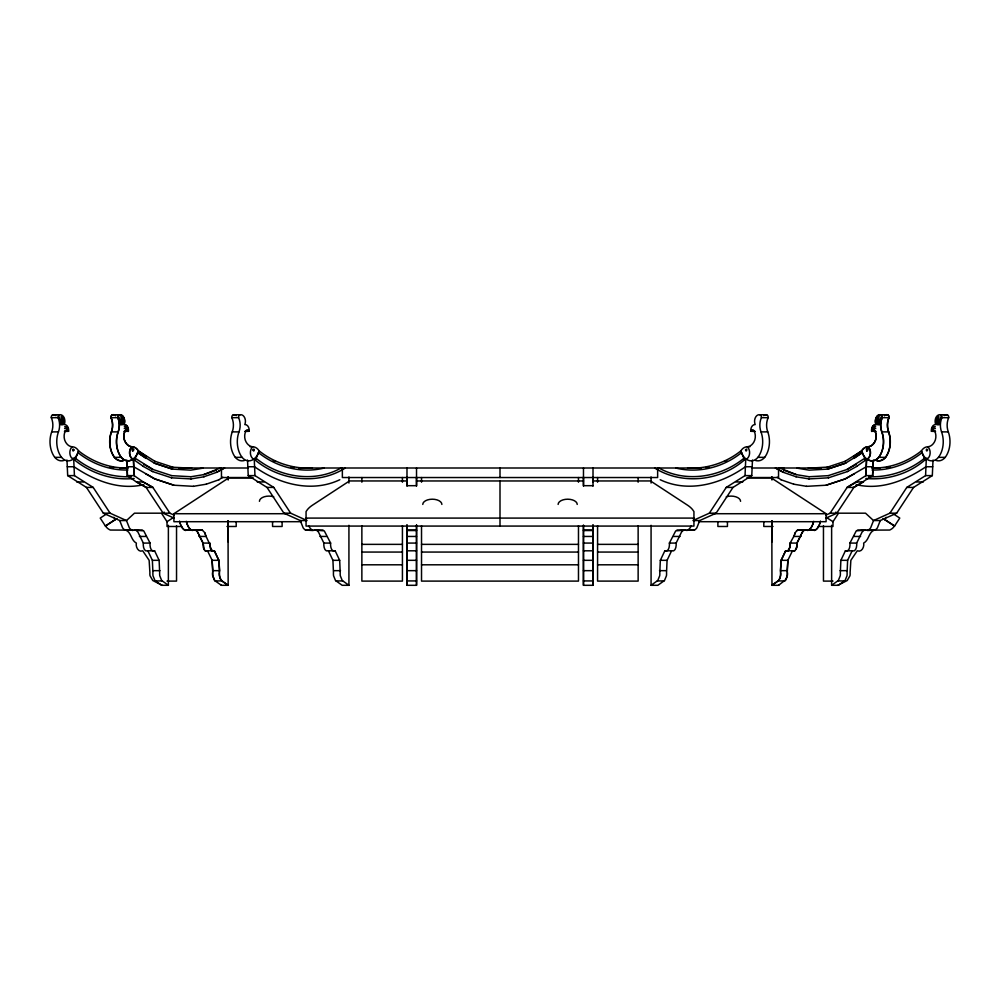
<?xml version="1.0" encoding="UTF-8"?>
<svg xmlns="http://www.w3.org/2000/svg" width="1000" height="1000" viewBox="0 0 1000 1000"><rect width="100%" height="100%" fill="white"/><g stroke="black" fill="none" stroke-linecap="round" stroke-linejoin="round"><path stroke-width="1.5" d="M168.375 585.3L161.688 580.513L159.762 575.775A10.637 7.525 -90 0 1 159.662 572.663L159.125 560.325L154.6 550.8C150.588 552.362 149.688 545.837 150.075 543.075L143.713 530.85L134.275 530.1A4.688 3.312 -90 0 1 135.912 530.175L137.887 532L143.325 543.075C142.938 545.837 143.837 552.362 147.85 550.8L152.375 560.325L152.912 572.663A10.637 7.525 -90 0 0 153.012 575.775L154.938 580.513L161.625 585.3L168.375 585.3L168.375 525.3M252.975 477.85L228.762 477.863L173.912 513.725L173.912 521.7L301.238 521.7M221.462 468L221.462 477.537L252.587 477.537M221.287 585.3L228.162 585.3L228.038 520.75M236.2 521.888L236.2 526.475L226.975 526.475M348.925 585.3L342.25 580.513L340.312 575.775A10.637 7.525 90 0 1 340.213 572.663L339.675 560.325L335.163 550.8C331.15 552.362 330.238 545.837 330.625 543.075L324.263 530.85L314.837 530.1A4.688 3.312 90 0 1 316.475 530.175L318.438 532L323.875 543.075C323.488 545.837 324.4 552.362 328.413 550.8L332.925 560.325L333.462 572.663A10.637 7.525 90 0 0 333.562 575.775L335.5 580.513L342.175 585.3L348.925 585.3L348.925 525.3M348.938 483.05L348.938 476.975M406.987 585.3L406.987 525.013L406.987 585.3L416.525 585.312L416.538 525.013L416.525 585.312M406.987 486.125L406.987 468M416.525 486.125L416.525 468M500 480.962L500 526.062M583.462 585.3L583.462 525.013L583.475 585.312L593.013 585.3L593.013 525.013L593.013 585.3M583.475 477.238L583.475 485.688L593.013 485.688M593.013 486.125L593.013 468M651.075 525.3L651.075 585.3L657.825 585.3L664.5 580.513L666.438 575.775A10.637 7.525 -90 0 0 666.538 572.663L667.075 560.325L671.587 550.8C675.6 552.362 676.513 545.837 676.125 543.075L681.562 532L683.525 530.175A4.688 3.312 -90 0 1 685.163 530.1L675.738 530.85L669.375 543.075C669.762 545.837 668.85 552.362 664.837 550.8L660.325 560.325L659.788 572.663A10.637 7.525 -90 0 1 659.688 575.775L657.75 580.513L651.075 585.3M657.638 468L657.638 477.537L342.362 477.537L342.362 468M778.162 580.925L771.963 585.3L771.825 520.75M771.95 541.95L771.963 520.75M823.462 525.712L823.462 581.1L833.012 581.1M831.625 525.3L831.625 585.3L838.375 585.3L845.062 580.513L846.988 575.775A10.637 7.525 90 0 0 847.087 572.663L847.625 560.325L852.15 550.8C856.162 552.362 857.062 545.837 856.675 543.075L862.113 532L864.087 530.175A4.688 3.312 90 0 1 865.725 530.1L856.287 530.85L849.925 543.075C850.312 545.837 849.412 552.362 845.4 550.8L840.875 560.325L840.337 572.663A10.637 7.525 90 0 1 840.238 575.775L838.312 580.513L831.625 585.3M835.75 512.137L838.188 513.725L832.975 521.7L832.975 526.475L819.137 526.475M797.025 545.462L796.888 543.075L801.363 534.462L797.013 543.075L796.65 547.725M752.463 460.062L751.775 475.613L733 487.413L716.087 513.188L699.712 520.55L692.962 520.55L709.338 513.188L726.25 487.413L745.025 475.613L745.763 458.725C721.737 480.863 682.65 485.712 654.675 468M866.525 458.725L865.775 475.613L872.663 475.613L873.35 460.062L872.525 475.613M857.337 530.175A4.688 3.312 90 0 1 858.975 530.1L868.312 530.05A11.662 8.238 90 0 0 870.625 527.9L873.525 520.55L889.9 513.188L906.8 487.413L925.575 475.613L926.312 458.725C910.337 473.488 887.4 480.538 865.837 478.45M826.012 515.025L830.238 513.188L865.537 513.188L873.525 520.55L880.275 520.55L896.65 513.188L913.55 487.413L932.325 475.613L933.012 460.062M198.625 534.462L202.987 543.075L203.35 547.725L204.737 550.275M209.737 543.075L210.438 548.725L212.613 551.112M209.8 544.263L205.625 535.425M787.312 571.65L787.837 560.325L792.475 550.8L785.6 550.8L781.087 560.325L780.562 571.65M212.812 571.65L212.575 572.663A10.637 7.525 -90 0 0 212.675 575.775L214.6 580.513L221.412 585.3M219.562 571.65L219.325 572.663A10.637 7.525 -90 0 0 219.425 575.775L219.975 577.688M790.163 545.462L789 549.575L787.387 551.112M796.912 545.462L796.312 548.725L794.712 550.788M780.263 576.763L780.438 575.775A10.637 7.525 -90 0 0 780.537 572.663M787.188 571.65L787.425 572.663A10.637 7.525 90 0 1 787.325 575.775L786.112 579.312M787.325 575.775L785.4 580.513M866.438 449.712C866.6 453.288 869.45 448.15 866.45 449.35M212.688 571.65L212.162 560.325L207.512 550.8L214.4 550.8L218.912 560.325L219.438 571.65M794.375 535.425L790.138 543.075L789.9 547.725L787.962 550.788M699.712 520.55L696.825 527.9A11.662 8.238 -90 0 1 694.5 530.05L678.413 530.1A4.688 3.312 -90 0 0 676.775 530.175M880.275 520.55L877.375 527.9A11.662 8.238 90 0 1 875.062 530.05L867.387 530.538M813.275 522.587L813.688 521.337M820.025 522.587L820.312 521.337M820.438 521.337L819.663 523.775M780.025 577.688L780.575 575.775A10.637 7.525 90 0 0 780.675 572.663L780.438 571.65M866.725 449.175L866.787 451.037L867.688 449.562M876.213 460.4A14.8 10.462 -90 0 0 885.575 457.35A21.488 15.2 -90 0 0 888.65 431.887A14.038 9.925 -90 0 1 889.038 417.675A2.487 1.762 -90 0 0 887.487 414.75L880.6 414.75A6.612 4.675 90 0 0 876.125 417.625A6.612 4.675 90 0 0 875.938 424.575A5.838 4.125 90 0 0 871.55 431.087L871.637 431.3A2.612 1.85 90 0 1 874.737 430.7A9.05 6.4 90 0 1 874.587 442.113A12.837 9.075 90 0 1 867.925 446.788A12.038 8.512 90 0 0 861.612 450.887A15.388 10.888 90 0 0 866.862 459.025L867.163 459.15A14.8 10.462 -90 0 0 878.825 457.35A21.488 15.2 -90 0 0 881.9 431.887A14.038 9.925 -90 0 1 882.288 417.675A2.487 1.762 -90 0 0 880.725 414.75A6.612 4.675 -90 0 0 876.25 417.625A6.612 4.675 -90 0 0 876.075 424.575A5.838 4.125 -90 0 0 871.688 431.087L875.775 431.463M871.725 431.463L871.775 431.3A2.612 1.85 -90 0 1 874.875 430.7A9.05 6.4 -90 0 1 874.725 442.113A12.837 9.075 -90 0 1 868.05 446.788A12.038 8.512 -90 0 0 861.737 450.9L845.212 461.213M813.4 522.587L812.5 524.913M132.312 449.562C132.05 453.15 135.463 448.663 132.363 449.237M796.513 547.725L795.75 549.575M794.488 534.462L795.3 532.737M794.938 533.562L794.05 536.45L800.925 536.45M801.237 534.462L802.038 532.737M134.162 478.45C112.975 480.712 91.45 473.462 74.85 460.25L78.6 450.887A12.038 8.512 90 0 0 72.287 446.788A12.837 9.075 90 0 1 65.612 442.113A9.05 6.4 90 0 1 65.462 430.7A2.612 1.85 90 0 1 68.562 431.3L64.562 431.463M135.325 458.312L134.512 460.25L143.412 466.413M345.325 468C317.688 485.562 280.212 480.65 255.4 460.25L259.15 450.887A12.038 8.512 -90 0 0 252.838 446.788A12.837 9.075 -90 0 1 246.163 442.113A9.05 6.4 -90 0 1 246.025 430.7A2.612 1.85 -90 0 1 249.112 431.3L245.113 431.463M780.163 577.688L778.512 580.513M813.05 523.775L812.013 525.988M819.8 523.775L817.712 527.9A11.662 8.238 90 0 1 815.4 530.05L808.512 530.05A11.662 8.238 -90 0 0 810.837 527.9L812.138 525.988M128.275 431.463L128.312 431.087A5.838 4.125 90 0 0 123.925 424.575A6.612 4.675 90 0 0 123.75 417.625A6.612 4.675 90 0 0 119.275 414.75A2.487 1.762 90 0 0 117.713 417.675A14.038 9.925 90 0 1 118.1 431.887A21.488 15.2 90 0 0 121.175 457.35A14.8 10.462 90 0 0 132.838 459.15L133.138 459.025M124.225 431.463L128.45 431.087A5.838 4.125 -90 0 0 124.062 424.575A6.612 4.675 -90 0 0 123.875 417.625A6.612 4.675 -90 0 0 119.4 414.75L112.513 414.75A2.487 1.762 90 0 0 110.962 417.675A14.038 9.925 90 0 1 111.35 431.887A21.488 15.2 90 0 0 114.425 457.35A14.8 10.462 90 0 0 123.787 460.4M152.963 469.438L135.2 458.312L138.387 450.887A12.038 8.512 -90 0 0 132.075 446.788A12.837 9.075 -90 0 1 125.412 442.113A9.05 6.4 -90 0 1 125.262 430.7A2.612 1.85 -90 0 1 128.363 431.3L124.175 431.3M801.55 533.562L803.875 530.45M819.375 524.913L817.588 527.9A11.662 8.238 -90 0 1 815.263 530.05L799.175 530.1A4.688 3.312 -90 0 0 797.537 530.175L806.062 530.1A4.688 3.312 90 0 0 804.425 530.175L803.25 530.85M779.862 578.55L778.65 580.513L771.838 585.3L778.713 585.3M785.738 550.8L781.213 560.325L780.387 570.662L787.138 570.662L787.95 560.325L781.087 560.325M691.25 525.988L690.075 527.9A11.662 8.238 -90 0 1 687.75 530.05L686.825 530.538M795.163 532.737L797.138 530.45M786.237 579.312L778.587 585.3M306.062 519.55L306.712 518.55M884.587 519.55L886.075 517.275M830.1 513.188L847.138 487.413L856.912 481.938M836.85 513.188L853.888 487.413L872.663 475.613M811.587 526.987L810.962 527.9A11.662 8.238 90 0 1 808.65 530.05L807.588 530.538M802.325 532L802.763 531.375M132.5 449.237L132.6 451.037L133.562 449.712M865.35 460.25L866.65 458.725L865.913 475.613L847 487.413L853.888 487.413M796.5 530.85L797.675 530.175A4.688 3.312 90 0 1 799.312 530.1M64.513 431.3L68.65 431.087A5.838 4.125 90 0 0 64.262 424.575A6.612 4.675 90 0 0 64.088 417.625A6.612 4.675 90 0 0 59.612 414.75L52.85 414.75A2.487 1.762 90 0 0 51.3 417.675A14.038 9.925 90 0 1 51.688 431.887A21.488 15.2 90 0 0 54.763 457.35L61.513 457.35A14.8 10.462 90 0 0 73.175 459.15L73.338 459.025A15.388 10.875 -90 0 0 78.6 450.887C92.55 461.912 110.087 468.525 127.963 467.975M245.062 431.3L249.2 431.087A5.838 4.125 -90 0 0 244.812 424.575A6.612 4.675 -90 0 0 244.638 417.625A6.612 4.675 -90 0 0 240.162 414.75L233.412 414.75A2.487 1.762 -90 0 0 231.85 417.675A14.038 9.925 -90 0 1 232.237 431.887A21.488 15.2 -90 0 0 235.312 457.35L242.062 457.35A14.8 10.462 -90 0 0 253.725 459.15L253.888 459.025A15.388 10.888 -90 0 0 259.15 450.887C273.888 462.725 292.675 468.85 311.55 468.15L312.438 468M754.887 431.463L750.888 431.3A2.612 1.85 90 0 1 753.975 430.7A9.05 6.4 90 0 1 753.838 442.113A12.837 9.075 90 0 1 747.163 446.788A12.038 8.512 90 0 0 740.85 450.887L741.55 452.625C723.487 467.125 698.988 473.65 676.312 468.15L675.9 468M741.55 452.625L743.913 458.312C720.537 477.4 685.738 483.125 658.913 468M854.075 458.413L862.3 452.625L861.612 450.887L853.487 456.575M856.587 466.413L865.487 460.25L864.675 458.312M935.438 431.463L931.438 431.3A2.612 1.85 -90 0 1 934.538 430.7A9.05 6.4 -90 0 1 934.388 442.113A12.837 9.075 -90 0 1 927.712 446.788A12.038 8.512 -90 0 0 921.4 450.9L922.1 452.625C907.962 463.837 890.163 470.538 872.025 469.988M106.675 513.862L100.225 518.088L105.45 526.062L116.95 518.55M164.25 512.137L161.812 513.725L167.025 521.7L167.025 526.475L180.863 526.475M167.025 521.7L173.562 517.438M116.45 518.787L105.388 525.988L107.062 527.9A11.662 11.662 0 0 0 110.337 530.05L123.55 530.1A4.688 4.688 0 0 1 125.862 530.175C131.463 532.388 130.912 540.275 136.337 543.075C135.475 546.737 138.325 552.712 142.738 550.8L149.137 560.325L149.9 572.663A10.637 10.637 0 0 0 150.037 575.775L152.762 580.513L162.213 585.312M218.938 479.725L222.838 477.25M866.675 449.1L867.375 449.038M866.3 466.75L845.125 478.913L826.087 485.213M687.562 468L688.45 468.15C707.325 468.85 726.112 462.725 740.85 450.887A15.388 10.888 90 0 0 746.112 459.025L746.275 459.15A14.8 10.462 90 0 0 757.938 457.35L764.688 457.35A21.488 15.2 90 0 0 767.763 431.887A14.038 9.925 90 0 1 768.15 417.675A2.487 1.762 90 0 0 766.587 414.75L759.837 414.75A6.612 4.675 90 0 0 755.362 417.625A6.612 4.675 90 0 0 755.188 424.575A5.838 4.125 90 0 0 750.8 431.087L754.938 431.3M847.038 469.438L864.8 458.312L862.3 452.625M856.1 464.425L847.163 469.438L828.25 475.65M847.487 471.512L856.725 466.413M854.35 473.812L845.25 478.913L826.213 485.213L806.55 486.337M853.75 487.413L863.525 481.938L856.775 481.938M220.325 468L203.625 474.625M216.562 472.312L224.438 468M224.562 468L216.7 472.312L203.9 476.763M341.087 468C314.262 483.125 279.462 477.4 256.087 458.312M794.137 551.112L794.837 550.788M207.65 550.8L205.725 551.112M214.4 550.8L213.088 551.213M814.338 530.538L815.263 530.05M837.788 585.312L847.237 580.513L849.963 575.775A10.637 10.637 0 0 0 850.1 572.663L850.863 560.325L857.262 550.8C861.675 552.712 864.525 546.737 863.662 543.075C869.075 540.275 868.538 532.388 874.137 530.175A4.688 4.688 0 0 1 876.45 530.1L889.663 530.05A11.662 11.662 0 0 0 892.938 527.9L894.613 525.988L883.55 518.787M825.938 518.088L836.988 513.188M216.238 470.238L203.762 474.625L190.888 476.75M206.275 484.175L219.062 479.725M324.1 468L323.688 468.15C301.012 473.65 276.512 467.125 258.45 452.625M339.825 479.725C311.588 493.15 278.938 484.162 254.587 466.75L247.838 466.75M809.212 468.15L827.562 467.1L845.35 461.213M827.613 469.1L845.638 463.137L862.438 452.625L861.737 450.887M845.775 463.137L827.75 469.1L809.163 470.163L797.075 468.15M828.45 477.812L847.625 471.512M872.038 467.975C889.912 468.525 907.45 461.925 921.4 450.887A15.388 10.875 90 0 0 926.663 459.012L926.825 459.15A14.8 10.462 -90 0 0 938.487 457.35L945.238 457.35A21.488 15.2 -90 0 0 948.312 431.887A14.038 9.925 -90 0 1 948.7 417.675A2.487 1.762 -90 0 0 947.15 414.75L940.387 414.75A6.612 4.675 -90 0 0 935.913 417.625A6.612 4.675 -90 0 0 935.738 424.575A5.838 4.125 -90 0 0 931.35 431.087L935.487 431.3M786.787 551.213L787.513 551.112M792.938 551.112L794.275 551.112M132.713 449L133.55 449.35M119.688 467.887L125.138 468M183.9 468.15L184.925 468M190.65 468.15L191.675 468M202.925 468.15L190.712 470.163L172.25 469.1L154.225 463.137M143.737 484.65C119.038 490.525 94.288 480.45 74.037 466.75L67.287 466.75M190.95 478.925L204.037 476.763M193.312 486.337L206.4 484.175M305.688 468L300.238 467.887M699.762 467.887L694.312 468M705.825 467.537L708.863 467.362M815.962 468.15L820.65 467.887M826.587 467.537L829.75 467.362M871.95 468L880.312 467.887M886.388 467.537L889.412 467.362M808.975 476.75L828.375 475.65M808.925 478.925L828.587 477.812M868.775 476.75C888.85 477.512 908.812 470.913 924.463 458.312L927.163 458.312M66.988 460.062L67.675 475.613L86.45 487.413L103.35 513.188L119.725 520.55L122.625 527.9A11.662 8.238 -90 0 0 124.938 530.05L141.025 530.1A4.688 3.312 -90 0 1 142.662 530.175M180.625 524.913L182.288 527.9A11.662 8.238 -90 0 0 184.6 530.05L200.825 530.1A4.688 3.312 90 0 1 202.463 530.175L193.938 530.1A4.688 3.312 -90 0 1 195.575 530.175L196.75 530.85M247.537 460.062L248.225 475.613L267 487.413L283.913 513.188L300.287 520.55L303.175 527.9A11.662 8.238 90 0 0 305.5 530.05L321.587 530.1A4.688 3.312 90 0 1 323.225 530.175M690.925 468L701.162 467.987M51.3 417.675L58.05 417.675A2.487 1.762 90 0 1 59.612 414.75M110.962 417.675L117.85 417.675A2.487 1.762 -90 0 1 119.4 414.75M231.85 417.675L238.6 417.675A2.487 1.762 -90 0 1 240.162 414.75M759.837 414.75A2.487 1.762 90 0 1 761.4 417.675L768.15 417.675M880.6 414.75A2.487 1.762 90 0 1 882.15 417.675L889.038 417.675M940.387 414.75A2.487 1.762 -90 0 1 941.95 417.675L948.7 417.675M871.637 431.3L875.825 431.3M51.688 431.887L58.438 431.887A21.488 15.2 90 0 0 61.513 457.35M115.588 415.588A6.612 4.675 -90 0 0 112.65 414.75A2.487 1.762 -90 0 0 111.1 417.675A14.038 9.925 -90 0 1 111.475 431.887L118.225 431.887A21.488 15.2 -90 0 0 121.3 457.35A14.8 10.462 -90 0 0 132.975 459.15A6.787 4.8 -90 0 1 129.662 453.375A6.787 4.8 -90 0 1 132.075 446.788M232.237 431.887L238.988 431.887A21.488 15.2 -90 0 0 242.062 457.35M757.938 457.35A21.488 15.2 90 0 0 761.012 431.887L767.763 431.887M867.925 446.788A6.787 4.8 90 0 1 870.337 453.375A6.787 4.8 90 0 1 867.025 459.15A14.8 10.462 90 0 0 878.7 457.35A21.488 15.2 90 0 0 881.775 431.887L888.65 431.887A14.038 9.925 90 0 1 888.9 417.675A2.487 1.762 90 0 0 887.35 414.75A6.612 4.675 90 0 0 884.412 415.588M938.487 457.35A21.488 15.2 -90 0 0 941.562 431.887L948.312 431.887M250.138 446.788L252.838 446.788A6.787 4.8 -90 0 0 250.425 453.375A6.787 4.8 -90 0 0 253.725 459.15M749.862 446.788L747.163 446.788A6.787 4.8 90 0 1 749.575 453.375A6.787 4.8 90 0 1 746.275 459.15M114.425 457.35L121.3 457.35M878.7 457.35L885.575 457.35M72.838 458.312L75.537 458.312C91.188 470.913 111.15 477.512 131.225 476.75M272.838 461.213L275.538 461.213M724.463 461.213L727.163 461.213M126.95 466.75L133.825 466.75M752.163 466.75L745.413 466.75C721.062 484.162 688.413 493.15 660.175 479.725M866.175 466.75L873.05 466.75M932.712 466.75L925.962 466.75C905.713 480.45 880.962 490.525 856.263 484.65M110.075 467.1L112.775 467.1M169.875 467.1L190.787 468.15M827.425 467.1L830.125 467.1M887.225 467.1L889.925 467.1M778.7 468L783.763 468M124.237 468.15L128.05 468M178.925 468L247.925 468M299.275 468L700.725 468M752.075 468L821.075 468M67.675 475.613L74.425 475.613L93.2 487.413L110.1 513.188L126.475 520.55L129.375 527.9A11.662 8.238 -90 0 0 131.688 530.05L132.613 530.538M127.475 475.613L126.788 460.062L127.338 475.613L134.225 475.613L133.475 458.725M248.225 475.613L254.975 475.613L273.75 487.413L290.663 513.188L307.038 520.55L300.287 520.55M745.025 475.613L751.775 475.613M925.575 475.613L932.325 475.613M747.412 477.537L778.538 477.537L778.538 468M747.025 477.85L771.237 477.863L826.087 513.725L826.087 521.7L698.763 521.7M406.987 480.962L349.5 480.95L312.45 505.2A34.1 18.65 -0.1 0 0 307.438 509.6L306.062 511.575L306.062 526.075L693.938 526.075L693.938 511.575L692.562 509.6A34.1 18.65 0.1 0 0 687.55 505.2L650.5 480.95L593.013 480.962M416.525 480.962L583.475 480.962M76.675 481.938L83.425 481.938M146.25 487.413L136.475 481.938L146.113 487.413L153 487.413L143.225 481.938L136.337 481.938L127.338 475.613M257.225 481.938L263.975 481.938M736.025 481.938L742.775 481.938M916.575 481.938L923.325 481.938M86.45 487.413L93.2 487.413M267 487.413L273.75 487.413M726.25 487.413L733 487.413M906.8 487.413L913.55 487.413M103.35 513.188L110.1 513.188M173.988 515.025L169.762 513.188L134.462 513.188L126.475 520.55L119.725 520.55M283.913 513.188L290.663 513.188M709.338 513.188L716.087 513.188M889.9 513.188L896.65 513.188M173.912 513.725L287.413 513.713M712.588 513.713L826.087 513.725M306.062 518.088L693.938 518.088M773.025 526.475L763.8 526.475L763.8 521.888M124.938 530.05L131.688 530.05M184.6 530.05L191.488 530.05A11.662 8.238 90 0 1 189.163 527.9L187.862 525.988M305.487 530.05L313.175 530.538M406.987 530.05L416.538 530.05M583.475 530.05L593.013 530.05M687.75 530.05L694.5 530.05M868.312 530.05L875.062 530.05M406.987 530.538L416.538 530.538M583.475 530.538L593.013 530.538M139.412 536.45L146.163 536.45M199.075 536.45L205.95 536.45L205.062 533.562M319.962 536.45L326.712 536.45M406.987 536.45L416.538 536.45M583.475 536.45L593.013 536.45M673.288 536.45L680.037 536.45M853.838 536.45L860.588 536.45M143.325 543.075L150.075 543.075M202.987 543.075L209.862 543.075M323.875 543.075L330.625 543.075M406.987 543.075L416.538 543.075M583.475 543.075L593.013 543.075M669.375 543.075L676.125 543.075M790.138 543.075L797.013 543.075M849.925 543.075L856.675 543.075M361.863 544.362L402.425 544.362M421.525 544.362L578.475 544.362M597.575 544.362L638.138 544.362M147.85 550.8L154.6 550.8M328.413 550.8L335.163 550.8M406.987 550.8L416.538 550.8M583.475 550.8L593.013 550.8M664.837 550.8L671.587 550.8M845.4 550.8L852.15 550.8M361.863 552.062L402.425 552.062M421.525 552.062L578.475 552.062M597.575 552.062L638.138 552.062M152.375 560.325L159.125 560.325M218.912 560.325L212.037 560.325L212.862 570.662L219.75 570.662L218.787 560.325L214.262 550.8M332.925 560.325L339.675 560.325M406.987 560.325L416.538 560.325M583.475 560.325L593.013 560.325M660.325 560.325L667.075 560.325M840.875 560.325L847.625 560.325M361.863 564.8L402.425 564.8M421.525 564.8L578.475 564.8M597.575 564.8L638.138 564.8M153.2 570.662L159.95 570.662M333.75 570.662L340.5 570.662M406.987 570.662L416.538 570.662M583.475 570.662L593.013 570.662M659.5 570.662L666.25 570.662M840.05 570.662L846.8 570.662M155.425 580.925L162.175 580.925M166.988 581.1L176.537 581.1L176.537 525.712M215.087 580.925L221.975 580.925L228.162 585.3M335.975 580.925L342.725 580.925M406.987 580.925L416.538 580.925M583.475 580.925L593.013 580.925M657.275 580.925L664.025 580.925M778.025 580.925L784.912 580.925M837.825 580.925L844.575 580.925M298.837 467.987L309.075 468M291.137 467.362L294.175 467.537M170.25 467.362L173.412 467.537M179.35 467.887L184.037 468.15M110.588 467.362L113.612 467.537M127.975 469.988C109.838 470.538 92.037 463.837 77.9 452.625M171.625 475.65L191.025 476.75M171.412 477.812L191.075 478.925M193.45 486.337L173.787 485.213L154.75 478.913L145.65 473.812M874.862 468L875.763 468.15M815.075 468L816.1 468.15M808.325 468L809.35 468.15M809.112 476.75L796.237 474.625L783.763 470.238M795.962 476.763L809.05 478.925M793.587 484.175L806.688 486.337M793.662 551.213L792.35 550.8M786.912 551.213L785.6 550.8M212.488 551.112L213.212 551.213M154.65 461.213L172.575 467.1M172.387 469.1L154.362 463.137L137.562 452.625L138.262 450.887A12.038 8.512 90 0 0 131.95 446.788A12.837 9.075 90 0 1 125.275 442.113A9.05 6.4 90 0 1 125.125 430.7A2.612 1.85 90 0 1 128.225 431.3M171.75 475.65L152.838 469.438L143.9 464.425M152.375 471.512L171.55 477.812M173.912 485.213L154.875 478.913L133.7 466.75M796.375 474.625L779.675 468M796.1 476.763L783.3 472.312L775.438 468M780.938 479.725L793.725 484.175M163.012 513.188L174.062 518.088M192.413 530.538L191.35 530.05A11.662 8.238 -90 0 1 189.037 527.9L188.412 526.987M185.662 530.538L184.737 530.05A11.662 8.238 90 0 1 182.413 527.9L180.2 523.775M205.15 550.788L205.863 551.112M775.562 468L783.438 472.312M154.787 461.213L138.262 450.887A15.388 10.875 -90 0 1 133 459.012M143.275 466.413L152.513 471.512M143.088 481.938L152.863 487.413L169.9 513.188M777.163 477.25L781.062 479.725M893.325 513.862L899.775 518.075L894.55 526.062L883.05 518.55M826.438 517.438L832.975 521.7M138.387 450.887L146.512 456.575M137.7 452.625L145.925 458.413M143.225 481.938L134.088 475.613L133.35 458.725L134.65 460.25M221.838 580.925L228.038 585.3M204.838 532.737L202.325 530.175A4.688 3.312 -90 0 0 200.688 530.1M196.112 530.45L197.675 532M221.975 580.925L220.138 578.55M212.037 550.788L209.713 545.462M204.6 550.275L205.287 550.788M221.488 580.513L219.838 577.688M214.737 580.513L212.812 575.775A10.637 7.525 90 0 1 212.712 572.663M255.4 460.25L254.237 458.725L254.975 475.613M74.85 460.25L73.688 458.725L74.425 475.613M197.1 531.375L198.45 533.562M146.113 487.413L163.15 513.188M113.925 517.275L115.412 519.55M693.288 518.55L693.938 519.55M308.75 525.988L309.925 527.9A11.662 8.238 90 0 0 312.25 530.05M204.25 549.575L203.113 543.075L197.95 532.737M187.987 525.988L186.95 523.775M204.7 532.737L205.512 534.462M922.1 452.625L925.15 460.25M187.5 524.913L186.6 522.587M743.913 458.312L744.6 460.25M180.338 523.775L179.562 521.337M186.312 521.337L186.725 522.587M179.688 521.337L179.975 522.587M219.737 576.763L219.562 575.775A10.637 7.525 90 0 1 219.462 572.663M790.263 543.075L790.337 544.275M228.175 520.75L228.175 541.95M727.438 521.7L727.438 526.475L717.887 526.475L717.887 521.7M651.062 476.975L651.062 483.05M638.138 477.537L638.138 482.2M638.138 525.712L638.138 581.1L597.575 581.1L597.575 525.712M597.575 477.537L597.575 482.2M593.013 477.062L593.013 481.863M583.475 468L583.475 486.125M578.475 477.537L578.475 482.2M578.475 525.712L578.475 581.1L421.525 581.1L421.525 525.712M500 468L500 477.537M421.525 477.537L421.525 482.2M416.525 477.238L416.525 485.688L406.987 485.688L406.987 477.062M402.425 477.537L402.425 482.2M402.425 525.712L402.425 581.1L361.863 581.1L361.863 525.712M361.863 477.537L361.863 482.2M282.113 521.7L282.113 526.475L272.562 526.475L272.562 521.7M58.05 417.675A14.038 9.925 90 0 1 58.438 431.887M73.175 459.15A6.787 4.8 90 0 1 69.875 453.375A6.787 4.8 90 0 1 72.287 446.788M61.125 416.35A12.875 9.1 90 0 1 61.8 424.725M62.488 417.1A10.425 7.375 90 0 1 62.538 424.712M64.588 428.612A4.475 3.162 90 0 1 67.975 429.412M63.775 418.462A9.15 6.475 90 0 1 63.325 424.663M64.638 426.763A4.862 3.438 90 0 1 67.787 428.137M59.037 416.763A10.488 7.412 90 0 1 60.963 424.862M52.85 414.75A6.612 4.675 90 0 1 55.788 415.588M64.125 460.4A14.8 10.462 90 0 1 54.763 457.35M132.838 459.15A6.787 4.8 90 0 1 129.537 453.375A6.787 4.8 90 0 1 131.95 446.788M120.787 416.35A12.875 9.1 90 0 1 121.463 424.725M122.15 417.1A10.425 7.375 90 0 1 122.2 424.712M124.25 428.612A4.475 3.162 90 0 1 127.638 429.412M123.438 418.462A9.15 6.475 90 0 1 122.987 424.663M124.3 426.763A4.862 3.438 90 0 1 127.45 428.137M118.7 416.763A10.488 7.412 90 0 1 120.625 424.862M112.513 414.75A6.612 4.675 90 0 1 115.45 415.588M422.775 504.425A9.55 5.225 0 0 1 432.325 499.2A9.55 5.225 0 0 1 441.875 504.425M259.425 501.312A9.55 5.225 0 0 1 273.738 496.788M558.125 504.425A9.55 5.225 0 0 1 567.675 499.2A9.55 5.225 0 0 1 577.225 504.425M726.263 496.788A9.55 5.225 0 0 1 740.575 501.312M763.65 415.588A6.612 4.675 90 0 1 766.587 414.75M764.688 457.35A14.8 10.462 90 0 1 755.325 460.4M761.012 431.887A14.038 9.925 90 0 1 761.4 417.675M233.412 414.75A6.612 4.675 -90 0 1 236.35 415.588M244.675 460.4A14.8 10.462 -90 0 1 235.312 457.35M238.6 417.675A14.038 9.925 -90 0 1 238.988 431.887M888.525 431.887A21.488 15.2 90 0 1 885.45 457.35A14.8 10.462 90 0 1 876.087 460.4M881.775 431.887A14.038 9.925 90 0 1 882.15 417.675M804.287 530.175A4.688 3.312 -90 0 1 805.925 530.1M787.288 572.663A10.637 7.525 -90 0 1 787.188 575.775M111.475 431.887A21.488 15.2 -90 0 0 114.55 457.35A14.8 10.462 -90 0 0 123.912 460.4M117.85 417.675A14.038 9.925 -90 0 1 118.225 431.887M194.075 530.1A4.688 3.312 90 0 1 195.712 530.175M932.025 429.412A4.475 3.162 -90 0 1 935.413 428.612M936.675 424.663A9.15 6.475 -90 0 1 936.225 418.462M932.212 428.137A4.862 3.438 -90 0 1 935.362 426.763M937.463 424.712A10.425 7.375 -90 0 1 937.513 417.1M927.712 446.788A6.787 4.8 -90 0 1 930.125 453.375A6.787 4.8 -90 0 1 926.825 459.15M944.212 415.588A6.612 4.675 -90 0 1 947.15 414.75M945.238 457.35A14.8 10.462 -90 0 1 935.875 460.4M941.562 431.887A14.038 9.925 -90 0 1 941.95 417.675M938.2 424.725A12.875 9.1 -90 0 1 938.875 416.35M939.038 424.862A10.488 7.412 -90 0 1 940.962 416.763M872.362 429.412A4.475 3.162 -90 0 1 875.75 428.612M877.013 424.663A9.15 6.475 -90 0 1 876.562 418.462M872.55 428.137A4.862 3.438 -90 0 1 875.7 426.763M868.05 446.788A6.787 4.8 -90 0 1 870.462 453.375A6.787 4.8 -90 0 1 867.163 459.15M884.55 415.588A6.612 4.675 -90 0 1 887.487 414.75M878.538 424.725A12.875 9.1 -90 0 1 879.212 416.35M877.8 424.712A10.425 7.375 -90 0 1 877.85 417.1M879.375 424.862A10.488 7.412 -90 0 1 881.3 416.763M228.175 476.975L228.175 480.012L228.05 476.975M771.95 476.975L771.95 480.012L771.825 476.975M73.938 449.988C72.3 453.537 72.3 446.662 73.938 449.988M253 449.963C254.237 453.55 255.025 446.75 253 449.963M927.55 449.963C926.15 453.488 925.775 446.737 927.55 449.963M745.525 449.85C746.45 453.612 747.837 446.975 745.525 449.85"/></g></svg>
